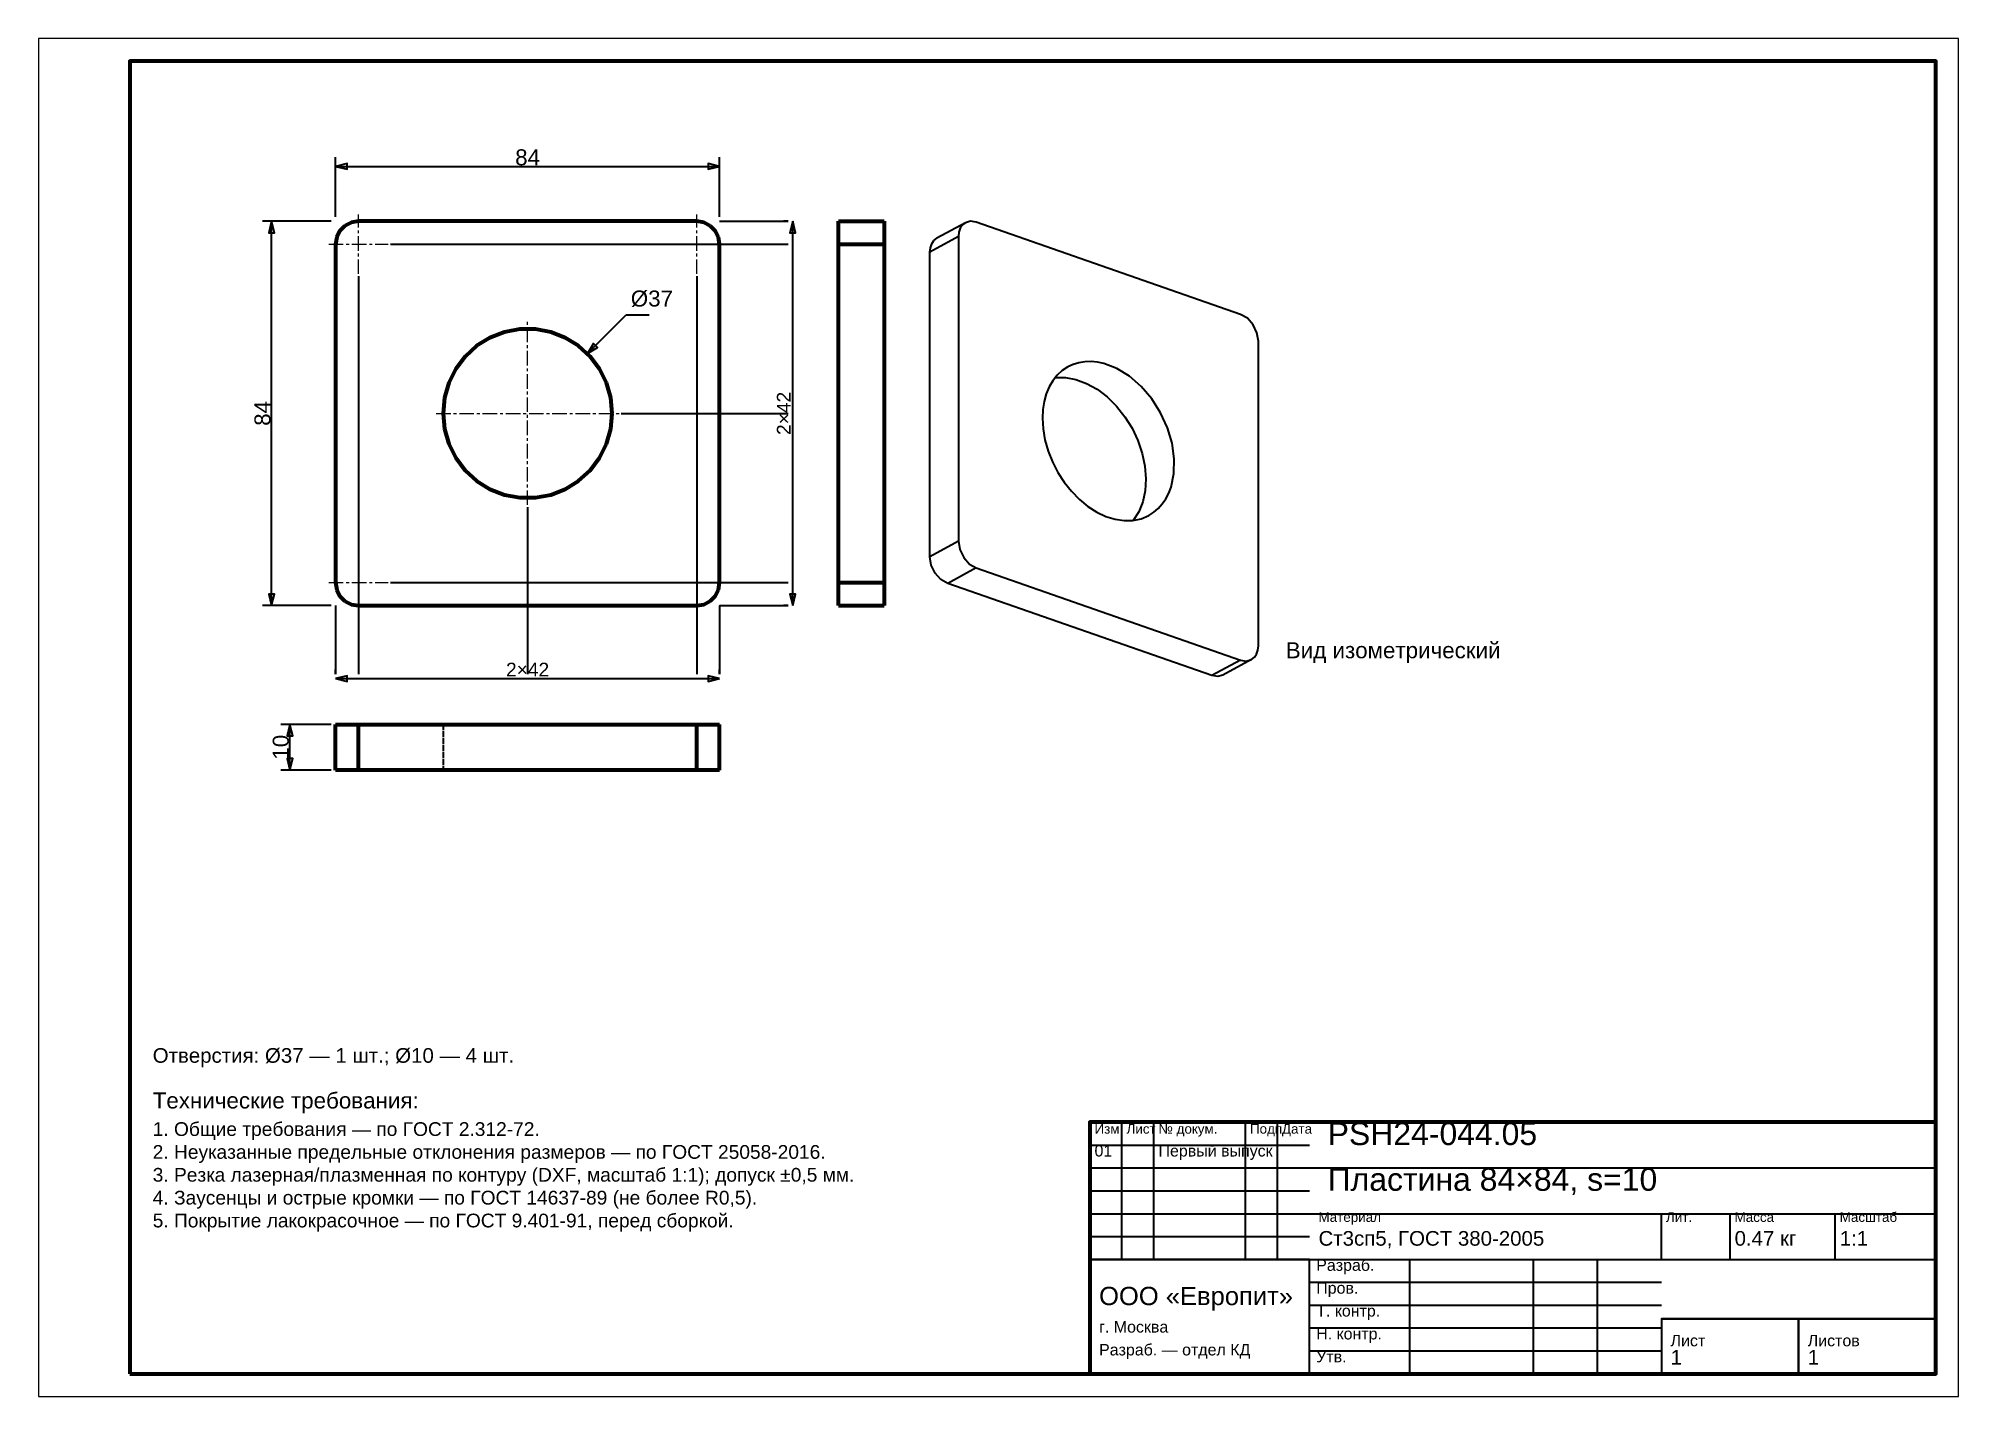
# Model space of a CAD drawing. Header units: millimetres. Extents: x 0 to 420, y 0 to 297.
import ezdxf
from ezdxf.enums import TextEntityAlignment as Align

# ---------------------------------------------------------------- set-up
doc = ezdxf.new("R2010")
doc.units = ezdxf.units.MM
doc.linetypes.add('CENTER', pattern=[5.08, 3.175, -0.635, 0.635, -0.635])
doc.linetypes.add('DASHED', pattern=[1.524, 1.27, -0.254])
doc.styles.add('GOST', font='Arial')

msp = doc.modelspace()

# ---------------------------------------------------------------- linework, layer by layer
at = {"color": 7, "lineweight": 35}
for p, q in [((65, 258), (65, 271)), ((65, 269), (149, 269)), ((149, 258), (149, 271)), ((64, 257), (49, 257)), ((51, 173), (51, 257)), ((149, 257), (164, 257)), ((164, 257), (163, 257)), ((165, 173), (165, 257)), ((77, 252), (164, 252)), ((151, 252), (164, 252)), ((70, 245), (70, 158)), ((144, 245), (144, 158)), ((120.08, 228.08), (128.57, 236.57)), ((128.57, 236.57), (133.57, 236.57)), ((127.5, 215), (164, 215)), ((107, 194.5), (107, 158)), ((77, 178), (164, 178)), ((151, 178), (164, 178)), ((64, 173), (49, 173)), ((65, 173), (65, 158)), ((149, 173), (149, 158)), ((149, 173), (164, 173)), ((164, 173), (163, 173)), ((70, 171), (70, 158)), ((144, 171), (144, 158)), ((65, 158), (65, 159)), ((65, 157), (149, 157)), ((149, 158), (149, 159)), ((64, 147), (53, 147)), ((55, 137), (55, 147)), ((64, 137), (53, 137)), ((237, 30), (237, 60)), ((244, 30), (244, 60)), ((264, 30), (264, 60)), ((271, 30), (271, 60)), ((230, 55), (278, 55)), ((230, 50), (278, 50)), ((278, 50), (415, 50)), ((230, 45), (278, 45)), ((230, 40), (278, 40)), ((278, 40), (415, 40)), ((355, 30), (355, 40)), ((370, 30), (370, 40)), ((393, 30), (393, 40)), ((230, 35), (278, 35)), ((230, 30), (278, 30)), ((278, 30), (415, 30)), ((300, 5), (300, 30)), ((327, 5), (327, 30)), ((341, 5), (341, 30)), ((278, 25), (355, 25)), ((278, 20), (355, 20)), ((355, 17), (415, 17)), ((278, 15), (355, 15)), ((278, 10), (355, 10))]:
    msp.add_line(p, q, dxfattribs=at)
at = {"color": 1, "lineweight": 70}
for p, q in [((68.45, 256.76), (67.06, 256.05)), ((70, 257), (68.45, 256.76)), ((144, 257), (70, 257)), ((145.55, 256.76), (144, 257)), ((146.94, 256.05), (145.55, 256.76)), ((175, 257), (185, 257)), ((175, 256.97), (175, 257)), ((175, 256.87), (175, 256.97)), ((175, 256.72), (175, 256.87)), ((175, 256.5), (175, 256.72)), ((175, 256.23), (175, 256.5)), ((175, 255.91), (175, 256.23)), ((185, 257), (185, 256.97)), ((185, 256.97), (185, 256.87)), ((185, 256.87), (185, 256.72)), ((185, 256.72), (185, 256.5)), ((185, 256.5), (185, 256.23)), ((185, 256.23), (185, 255.91)), ((65.24, 253.55), (65, 252)), ((65, 252), (65, 178)), ((65.95, 254.94), (65.24, 253.55)), ((67.06, 256.05), (65.95, 254.94)), ((148.05, 254.94), (146.94, 256.05)), ((148.76, 253.55), (148.05, 254.94)), ((149, 252), (148.76, 253.55)), ((149, 178), (149, 252)), ((175, 255.54), (175, 255.91)), ((175, 255.12), (175, 255.54)), ((175, 254.66), (175, 255.12)), ((175, 254.17), (175, 254.66)), ((175, 253.65), (175, 254.17)), ((175, 253.11), (175, 253.65)), ((175, 252.56), (175, 253.11)), ((175, 252), (175, 252.56)), ((175, 178), (175, 252)), ((175, 252), (185, 252)), ((185, 255.91), (185, 255.54)), ((185, 255.54), (185, 255.12)), ((185, 255.12), (185, 254.66)), ((185, 254.66), (185, 254.17)), ((185, 254.17), (185, 253.65)), ((185, 253.65), (185, 253.11)), ((185, 253.11), (185, 252.56)), ((185, 252.56), (185, 252)), ((185, 252), (185, 178)), ((98.75, 231.56), (95.85, 229.76)), ((101.94, 232.79), (98.75, 231.56)), ((105.29, 233.42), (101.94, 232.79)), ((108.71, 233.42), (105.29, 233.42)), ((112.06, 232.79), (108.71, 233.42)), ((115.25, 231.56), (112.06, 232.79)), ((118.15, 229.76), (115.25, 231.56)), ((93.33, 227.46), (91.27, 224.74)), ((95.85, 229.76), (93.33, 227.46)), ((120.67, 227.46), (118.15, 229.76)), ((122.73, 224.74), (120.67, 227.46)), ((91.27, 224.74), (89.75, 221.68)), ((124.25, 221.68), (122.73, 224.74)), ((89.75, 221.68), (88.81, 218.4)), ((125.19, 218.4), (124.25, 221.68)), ((88.81, 218.4), (88.5, 215)), ((88.5, 215), (88.81, 211.6)), ((125.5, 215), (125.19, 218.4)), ((125.19, 211.6), (125.5, 215)), ((88.81, 211.6), (89.75, 208.32)), ((124.25, 208.32), (125.19, 211.6)), ((89.75, 208.32), (91.27, 205.26)), ((122.73, 205.26), (124.25, 208.32)), ((91.27, 205.26), (93.33, 202.54)), ((93.33, 202.54), (95.85, 200.24)), ((118.15, 200.24), (120.67, 202.54)), ((120.67, 202.54), (122.73, 205.26)), ((95.85, 200.24), (98.75, 198.44)), ((98.75, 198.44), (101.94, 197.21)), ((112.06, 197.21), (115.25, 198.44)), ((115.25, 198.44), (118.15, 200.24)), ((101.94, 197.21), (105.29, 196.58)), ((105.29, 196.58), (108.71, 196.58)), ((108.71, 196.58), (112.06, 197.21)), ((65, 178), (65.24, 176.45)), ((65.24, 176.45), (65.95, 175.06)), ((148.05, 175.06), (148.76, 176.45)), ((148.76, 176.45), (149, 178)), ((175, 177.44), (175, 178)), ((175, 178), (185, 178)), ((175, 176.89), (175, 177.44)), ((175, 176.35), (175, 176.89)), ((185, 178), (185, 177.44)), ((185, 177.44), (185, 176.89)), ((185, 176.89), (185, 176.35)), ((65.95, 175.06), (67.06, 173.95)), ((67.06, 173.95), (68.45, 173.24)), ((68.45, 173.24), (70, 173)), ((70, 173), (144, 173)), ((144, 173), (145.55, 173.24)), ((145.55, 173.24), (146.94, 173.95)), ((146.94, 173.95), (148.05, 175.06)), ((175, 175.83), (175, 176.35)), ((175, 175.34), (175, 175.83)), ((175, 174.88), (175, 175.34)), ((175, 174.46), (175, 174.88)), ((175, 174.09), (175, 174.46)), ((175, 173.77), (175, 174.09)), ((175, 173.5), (175, 173.77)), ((175, 173.28), (175, 173.5)), ((175, 173.13), (175, 173.28)), ((175, 173.03), (175, 173.13)), ((175, 173), (175, 173.03)), ((175, 173), (185, 173)), ((175, 173), (185, 173)), ((185, 176.35), (185, 175.83)), ((185, 175.83), (185, 175.34)), ((185, 175.34), (185, 174.88)), ((185, 174.88), (185, 174.46)), ((185, 174.46), (185, 174.09)), ((185, 174.09), (185, 173.77)), ((185, 173.77), (185, 173.5)), ((185, 173.5), (185, 173.28)), ((185, 173.28), (185, 173.13)), ((185, 173.13), (185, 173.03)), ((185, 173.03), (185, 173)), ((65, 147), (65.03, 147)), ((65, 137), (65, 147)), ((65.03, 147), (65.13, 147)), ((65.13, 147), (65.28, 147)), ((65.28, 147), (65.5, 147)), ((65.5, 147), (65.77, 147)), ((65.77, 147), (66.09, 147)), ((66.09, 147), (66.46, 147)), ((66.46, 147), (66.88, 147)), ((66.88, 147), (67.34, 147)), ((67.34, 147), (67.83, 147)), ((67.83, 147), (68.35, 147)), ((68.35, 147), (68.89, 147)), ((68.89, 147), (69.44, 147)), ((69.44, 147), (70, 147)), ((70, 147), (144, 147)), ((70, 137), (70, 147)), ((144, 147), (144.56, 147)), ((144, 137), (144, 147)), ((144.56, 147), (145.11, 147)), ((145.11, 147), (145.65, 147)), ((145.65, 147), (146.17, 147)), ((146.17, 147), (146.66, 147)), ((146.66, 147), (147.12, 147)), ((147.12, 147), (147.54, 147)), ((147.54, 147), (147.91, 147)), ((147.91, 147), (148.23, 147)), ((148.23, 147), (148.5, 147)), ((148.5, 147), (148.72, 147)), ((148.72, 147), (148.87, 147)), ((148.87, 147), (148.97, 147)), ((148.97, 147), (149, 147)), ((149, 137), (149, 147)), ((149, 137), (149, 147)), ((65.03, 137), (65, 137)), ((65.13, 137), (65.03, 137)), ((65.28, 137), (65.13, 137)), ((65.5, 137), (65.28, 137)), ((65.77, 137), (65.5, 137)), ((66.09, 137), (65.77, 137)), ((66.46, 137), (66.09, 137)), ((66.88, 137), (66.46, 137)), ((67.34, 137), (66.88, 137)), ((67.83, 137), (67.34, 137)), ((68.35, 137), (67.83, 137)), ((68.89, 137), (68.35, 137)), ((69.44, 137), (68.89, 137)), ((70, 137), (69.44, 137)), ((144, 137), (70, 137)), ((144.56, 137), (144, 137)), ((145.11, 137), (144.56, 137)), ((145.65, 137), (145.11, 137)), ((146.17, 137), (145.65, 137)), ((146.66, 137), (146.17, 137)), ((147.12, 137), (146.66, 137)), ((147.54, 137), (147.12, 137)), ((147.91, 137), (147.54, 137)), ((148.23, 137), (147.91, 137)), ((148.5, 137), (148.23, 137)), ((148.72, 137), (148.5, 137)), ((148.87, 137), (148.72, 137)), ((148.97, 137), (148.87, 137)), ((149, 137), (148.97, 137))]:
    msp.add_line(p, q, dxfattribs=at)
at = {"color": 5, "linetype": 'DASHED', "lineweight": 35}
for p, q in [((67.06, 256.05), (68.45, 256.76)), ((68.45, 256.76), (70, 257)), ((70, 257), (144, 257)), ((144, 257), (145.55, 256.76)), ((145.55, 256.76), (146.94, 256.05)), ((175, 257), (185, 257)), ((175, 257), (175, 256.97)), ((175, 256.97), (175, 256.87)), ((175, 256.87), (175, 256.72)), ((175, 256.72), (175, 256.5)), ((175, 256.5), (175, 256.23)), ((175, 256.23), (175, 255.91)), ((185, 256.97), (185, 257)), ((185, 256.87), (185, 256.97)), ((185, 256.72), (185, 256.87)), ((185, 256.5), (185, 256.72)), ((185, 256.23), (185, 256.5)), ((185, 255.91), (185, 256.23)), ((65, 252), (65.24, 253.55)), ((65, 178), (65, 252)), ((65.24, 253.55), (65.95, 254.94)), ((65.95, 254.94), (67.06, 256.05)), ((146.94, 256.05), (148.05, 254.94)), ((148.05, 254.94), (148.76, 253.55)), ((148.76, 253.55), (149, 252)), ((149, 252), (149, 178)), ((175, 255.91), (175, 255.54)), ((175, 255.54), (175, 255.12)), ((175, 255.12), (175, 254.66)), ((175, 254.66), (175, 254.17)), ((175, 254.17), (175, 253.65)), ((175, 253.65), (175, 253.11)), ((175, 253.11), (175, 252.56)), ((175, 252.56), (175, 252)), ((175, 252), (175, 178)), ((185, 255.54), (185, 255.91)), ((185, 255.12), (185, 255.54)), ((185, 254.66), (185, 255.12)), ((185, 254.17), (185, 254.66)), ((185, 253.65), (185, 254.17)), ((185, 253.11), (185, 253.65)), ((185, 252.56), (185, 253.11)), ((185, 252), (185, 252.56)), ((185, 178), (185, 252)), ((95.85, 229.76), (98.75, 231.56)), ((98.75, 231.56), (101.94, 232.79)), ((101.94, 232.79), (105.29, 233.42)), ((105.29, 233.42), (108.71, 233.42)), ((108.71, 233.42), (112.06, 232.79)), ((112.06, 232.79), (115.25, 231.56)), ((115.25, 231.56), (118.15, 229.76)), ((175, 233.04), (175, 233.5)), ((175, 233.5), (175, 233.38)), ((175, 233.38), (175, 233.04)), ((175, 231.67), (175, 233.04)), ((175, 233.04), (175, 232.46)), ((175, 232.46), (175, 231.67)), ((175, 229.46), (175, 231.67)), ((175, 231.67), (175, 230.66)), ((185, 233.38), (185, 233.5)), ((185, 233.5), (185, 233.04)), ((185, 233.04), (185, 233.38)), ((185, 232.46), (185, 233.04)), ((185, 233.04), (185, 231.67)), ((185, 231.67), (185, 232.46)), ((185, 230.66), (185, 231.67)), ((185, 231.67), (185, 229.46)), ((91.27, 224.74), (93.33, 227.46)), ((93.33, 227.46), (95.85, 229.76)), ((118.15, 229.76), (120.67, 227.46)), ((120.67, 227.46), (122.73, 224.74)), ((175, 230.66), (175, 229.46)), ((175, 226.53), (175, 229.46)), ((175, 229.46), (175, 228.08)), ((175, 228.08), (175, 226.53)), ((185, 229.46), (185, 230.66)), ((185, 228.08), (185, 229.46)), ((185, 229.46), (185, 226.53)), ((185, 226.53), (185, 228.08)), ((89.75, 221.68), (91.27, 224.74)), ((122.73, 224.74), (124.25, 221.68)), ((175, 223.03), (175, 226.53)), ((175, 226.53), (175, 224.84)), ((175, 224.84), (175, 223.03)), ((175, 219.12), (175, 223.03)), ((175, 223.03), (175, 221.11)), ((185, 224.84), (185, 226.53)), ((185, 226.53), (185, 223.03)), ((185, 223.03), (185, 224.84)), ((185, 221.11), (185, 223.03)), ((185, 223.03), (185, 219.12)), ((88.81, 218.4), (89.75, 221.68)), ((124.25, 221.68), (125.19, 218.4)), ((175, 221.11), (175, 219.12)), ((175, 215), (175, 219.12)), ((175, 219.12), (175, 217.07)), ((185, 219.12), (185, 221.11)), ((185, 217.07), (185, 219.12)), ((185, 219.12), (185, 215)), ((88.5, 215), (88.81, 218.4)), ((88.81, 211.6), (88.5, 215)), ((125.19, 218.4), (125.5, 215)), ((125.5, 215), (125.19, 211.6)), ((175, 217.07), (175, 215)), ((175, 215), (175, 212.93)), ((175, 210.88), (175, 215)), ((185, 215), (185, 217.07)), ((185, 215), (185, 210.88)), ((185, 212.93), (185, 215)), ((89.75, 208.32), (88.81, 211.6)), ((125.19, 211.6), (124.25, 208.32)), ((175, 212.93), (175, 210.88)), ((175, 210.88), (175, 208.89)), ((175, 206.97), (175, 210.88)), ((185, 210.88), (185, 212.93)), ((185, 210.88), (185, 206.97)), ((185, 208.89), (185, 210.88)), ((91.27, 205.26), (89.75, 208.32)), ((124.25, 208.32), (122.73, 205.26)), ((175, 208.89), (175, 206.97)), ((175, 206.97), (175, 205.16)), ((175, 203.47), (175, 206.97)), ((185, 206.97), (185, 208.89)), ((185, 206.97), (185, 203.47)), ((185, 205.16), (185, 206.97)), ((93.33, 202.54), (91.27, 205.26)), ((95.85, 200.24), (93.33, 202.54)), ((120.67, 202.54), (118.15, 200.24)), ((122.73, 205.26), (120.67, 202.54)), ((175, 205.16), (175, 203.47)), ((175, 203.47), (175, 201.92)), ((175, 200.54), (175, 203.47)), ((175, 201.92), (175, 200.54)), ((185, 203.47), (185, 205.16)), ((185, 203.47), (185, 200.54)), ((185, 201.92), (185, 203.47)), ((185, 200.54), (185, 201.92)), ((98.75, 198.44), (95.85, 200.24)), ((101.94, 197.21), (98.75, 198.44)), ((115.25, 198.44), (112.06, 197.21)), ((118.15, 200.24), (115.25, 198.44)), ((175, 200.54), (175, 199.34)), ((175, 198.33), (175, 200.54)), ((175, 199.34), (175, 198.33)), ((175, 198.33), (175, 197.54)), ((175, 196.96), (175, 198.33)), ((175, 197.54), (175, 196.96)), ((185, 200.54), (185, 198.33)), ((185, 199.34), (185, 200.54)), ((185, 198.33), (185, 199.34)), ((185, 198.33), (185, 196.96)), ((185, 197.54), (185, 198.33)), ((185, 196.96), (185, 197.54)), ((105.29, 196.58), (101.94, 197.21)), ((108.71, 196.58), (105.29, 196.58)), ((112.06, 197.21), (108.71, 196.58)), ((175, 196.96), (175, 196.62)), ((175, 196.5), (175, 196.96)), ((175, 196.62), (175, 196.5)), ((185, 196.96), (185, 196.5)), ((185, 196.62), (185, 196.96)), ((185, 196.5), (185, 196.62)), ((65.24, 176.45), (65, 178)), ((65.95, 175.06), (65.24, 176.45)), ((148.76, 176.45), (148.05, 175.06)), ((149, 178), (148.76, 176.45)), ((175, 178), (175, 177.44)), ((175, 177.44), (175, 176.89)), ((175, 176.89), (175, 176.35)), ((185, 177.44), (185, 178)), ((185, 176.89), (185, 177.44)), ((185, 176.35), (185, 176.89)), ((67.06, 173.95), (65.95, 175.06)), ((68.45, 173.24), (67.06, 173.95)), ((70, 173), (68.45, 173.24)), ((144, 173), (70, 173)), ((145.55, 173.24), (144, 173)), ((146.94, 173.95), (145.55, 173.24)), ((148.05, 175.06), (146.94, 173.95)), ((175, 176.35), (175, 175.83)), ((175, 175.83), (175, 175.34)), ((175, 175.34), (175, 174.88)), ((175, 174.88), (175, 174.46)), ((175, 174.46), (175, 174.09)), ((175, 174.09), (175, 173.77)), ((175, 173.77), (175, 173.5)), ((175, 173.5), (175, 173.28)), ((175, 173.28), (175, 173.13)), ((175, 173.13), (175, 173.03)), ((175, 173.03), (175, 173)), ((185, 175.83), (185, 176.35)), ((185, 175.34), (185, 175.83)), ((185, 174.88), (185, 175.34)), ((185, 174.46), (185, 174.88)), ((185, 174.09), (185, 174.46)), ((185, 173.77), (185, 174.09)), ((185, 173.5), (185, 173.77)), ((185, 173.28), (185, 173.5)), ((185, 173.13), (185, 173.28)), ((185, 173.03), (185, 173.13)), ((185, 173), (185, 173.03)), ((65.03, 147), (65, 147)), ((65, 137), (65, 147)), ((65.13, 147), (65.03, 147)), ((65.28, 147), (65.13, 147)), ((65.5, 147), (65.28, 147)), ((65.77, 147), (65.5, 147)), ((66.09, 147), (65.77, 147)), ((66.46, 147), (66.09, 147)), ((66.88, 147), (66.46, 147)), ((67.34, 147), (66.88, 147)), ((67.83, 147), (67.34, 147)), ((68.35, 147), (67.83, 147)), ((68.89, 147), (68.35, 147)), ((69.44, 147), (68.89, 147)), ((70, 147), (69.44, 147)), ((144, 147), (70, 147)), ((88.5, 147), (88.5, 137)), ((88.5, 147), (88.96, 147)), ((88.96, 147), (88.5, 147)), ((88.96, 147), (90.33, 147)), ((90.33, 147), (88.96, 147)), ((90.33, 147), (92.54, 147)), ((92.54, 147), (90.33, 147)), ((92.54, 147), (95.47, 147)), ((95.47, 147), (92.54, 147)), ((95.47, 147), (98.97, 147)), ((98.97, 147), (95.47, 147)), ((98.97, 147), (102.88, 147)), ((102.88, 147), (98.97, 147)), ((102.88, 147), (107, 147)), ((107, 147), (102.88, 147)), ((107, 147), (111.12, 147)), ((111.12, 147), (107, 147)), ((111.12, 147), (115.03, 147)), ((115.03, 147), (111.12, 147)), ((115.03, 147), (118.53, 147)), ((118.53, 147), (115.03, 147)), ((118.53, 147), (121.46, 147)), ((121.46, 147), (118.53, 147)), ((121.46, 147), (123.67, 147)), ((123.67, 147), (121.46, 147)), ((123.67, 147), (125.04, 147)), ((125.04, 147), (123.67, 147)), ((125.04, 147), (125.5, 147)), ((125.5, 147), (125.04, 147)), ((144.56, 147), (144, 147)), ((145.11, 147), (144.56, 147)), ((145.65, 147), (145.11, 147)), ((146.17, 147), (145.65, 147)), ((146.66, 147), (146.17, 147)), ((147.12, 147), (146.66, 147)), ((147.54, 147), (147.12, 147)), ((147.91, 147), (147.54, 147)), ((148.23, 147), (147.91, 147)), ((148.5, 147), (148.23, 147)), ((148.72, 147), (148.5, 147)), ((148.87, 147), (148.72, 147)), ((148.97, 147), (148.87, 147)), ((149, 147), (148.97, 147)), ((65, 137), (65.03, 137)), ((65.03, 137), (65.13, 137)), ((65.13, 137), (65.28, 137)), ((65.28, 137), (65.5, 137)), ((65.5, 137), (65.77, 137)), ((65.77, 137), (66.09, 137)), ((66.09, 137), (66.46, 137)), ((66.46, 137), (66.88, 137)), ((66.88, 137), (67.34, 137)), ((67.34, 137), (67.83, 137)), ((67.83, 137), (68.35, 137)), ((68.35, 137), (68.89, 137)), ((68.89, 137), (69.44, 137)), ((69.44, 137), (70, 137)), ((70, 137), (144, 137)), ((88.5, 137), (88.96, 137)), ((88.96, 137), (88.5, 137)), ((88.96, 137), (90.33, 137)), ((90.33, 137), (88.96, 137)), ((90.33, 137), (92.54, 137)), ((92.54, 137), (90.33, 137)), ((92.54, 137), (95.47, 137)), ((95.47, 137), (92.54, 137)), ((95.47, 137), (98.97, 137)), ((98.97, 137), (95.47, 137)), ((98.97, 137), (102.88, 137)), ((102.88, 137), (98.97, 137)), ((102.88, 137), (107, 137)), ((107, 137), (102.88, 137)), ((107, 137), (111.12, 137)), ((111.12, 137), (107, 137)), ((111.12, 137), (115.03, 137)), ((115.03, 137), (111.12, 137)), ((115.03, 137), (118.53, 137)), ((118.53, 137), (115.03, 137)), ((118.53, 137), (121.46, 137)), ((121.46, 137), (118.53, 137)), ((121.46, 137), (123.67, 137)), ((123.67, 137), (121.46, 137)), ((123.67, 137), (125.04, 137)), ((125.04, 137), (123.67, 137)), ((125.04, 137), (125.5, 137)), ((125.5, 137), (125.04, 137)), ((144, 137), (144.56, 137)), ((144.56, 137), (145.11, 137)), ((145.11, 137), (145.65, 137)), ((145.65, 137), (146.17, 137)), ((146.17, 137), (146.66, 137)), ((146.66, 137), (147.12, 137)), ((147.12, 137), (147.54, 137)), ((147.54, 137), (147.91, 137)), ((147.91, 137), (148.23, 137)), ((148.23, 137), (148.5, 137)), ((148.5, 137), (148.72, 137)), ((148.72, 137), (148.87, 137)), ((148.87, 137), (148.97, 137)), ((148.97, 137), (149, 137))]:
    msp.add_line(p, q, dxfattribs=at)
at = {"color": 4, "linetype": 'CENTER', "lineweight": 25}
for p, q in [((70, 245.5), (70, 258.5)), ((144, 245.5), (144, 258.5)), ((63.5, 252), (76.5, 252)), ((137.5, 252), (150.5, 252)), ((107, 195), (107, 235)), ((87, 215), (127, 215)), ((70, 171.5), (70, 184.5)), ((144, 171.5), (144, 184.5)), ((63.5, 178), (76.5, 178)), ((137.5, 178), (150.5, 178))]:
    msp.add_line(p, q, dxfattribs=at)
at = {"color": 1, "lineweight": 35}
for p, q in [((202.76, 256.69), (196.51, 253.29)), ((202.76, 256.69), (202.12, 256.2)), ((203.89, 257), (202.76, 256.69)), ((205.15, 256.8), (203.89, 257)), ((262.94, 236.66), (205.15, 256.8)), ((201.25, 253.66), (195, 250.26)), ((195.1, 251.24), (195.4, 252.1)), ((195.4, 252.1), (195.88, 252.8)), ((195.88, 252.8), (196.51, 253.29)), ((201.35, 254.64), (201.25, 253.66)), ((201.25, 253.66), (201.25, 187.06)), ((201.65, 255.5), (201.35, 254.64)), ((202.12, 256.2), (201.65, 255.5)), ((195, 250.26), (195.1, 251.24)), ((195, 183.65), (195, 250.26)), ((264.43, 235.79), (262.94, 236.66)), ((265.7, 234.38), (264.43, 235.79)), ((266.54, 232.62), (265.7, 234.38)), ((266.84, 230.8), (266.54, 232.62)), ((266.84, 164.19), (266.84, 230.8)), ((222.84, 223.35), (221.88, 222.15)), ((222.41, 222.85), (224.64, 222.87)), ((223.95, 224.36), (222.84, 223.35)), ((225.19, 225.17), (223.95, 224.36)), ((224.64, 222.87), (226.95, 222.44)), ((226.36, 225.7), (225.19, 225.17)), ((227.59, 226.07), (226.36, 225.7)), ((228.89, 226.28), (227.59, 226.07)), ((230.24, 226.32), (228.89, 226.28)), ((231.62, 226.19), (230.24, 226.32)), ((233.03, 225.89), (231.62, 226.19)), ((235.86, 224.81), (233.03, 225.89)), ((238.62, 223.12), (235.86, 224.81)), ((241.21, 220.89), (238.62, 223.12)), ((220.43, 219.25), (219.97, 217.59)), ((221.07, 220.78), (220.43, 219.25)), ((221.88, 222.15), (221.07, 220.78)), ((226.95, 222.44), (229.28, 221.57)), ((229.28, 221.57), (231.57, 220.28)), ((231.57, 220.28), (233.77, 218.6)), ((233.77, 218.6), (235.81, 216.58)), ((243.52, 218.2), (241.21, 220.89)), ((219.69, 215.82), (219.6, 213.96)), ((219.97, 217.59), (219.69, 215.82)), ((235.81, 216.58), (237.64, 214.28)), ((237.64, 214.28), (239.21, 211.74)), ((245.46, 215.15), (243.52, 218.2)), ((246.97, 211.86), (245.46, 215.15)), ((219.6, 213.96), (219.74, 211.6)), ((219.74, 211.6), (220.16, 209.19)), ((239.21, 211.74), (240.49, 209.05)), ((247.98, 208.46), (246.97, 211.86)), ((220.16, 209.19), (220.84, 206.77)), ((220.84, 206.77), (221.78, 204.39)), ((240.49, 209.05), (241.44, 206.26)), ((241.44, 206.26), (242.02, 203.45)), ((248.45, 205.07), (247.98, 208.46)), ((221.78, 204.39), (222.97, 202.1)), ((222.97, 202.1), (224.36, 199.94)), ((242.02, 203.45), (242.24, 200.7)), ((247.75, 198.87), (248.37, 201.84)), ((248.37, 201.84), (248.45, 205.07)), ((224.36, 199.94), (225.94, 197.96)), ((225.94, 197.96), (227.69, 196.19)), ((242.08, 198.07), (241.55, 195.63)), ((242.24, 200.7), (242.08, 198.07)), ((246.59, 196.3), (247.23, 197.53)), ((247.23, 197.53), (247.75, 198.87)), ((227.69, 196.19), (229.55, 194.67)), ((229.55, 194.67), (231.5, 193.42)), ((231.5, 193.42), (233.5, 192.48)), ((240.66, 193.46), (239.43, 191.6)), ((241.55, 195.63), (240.66, 193.46)), ((242.89, 192.68), (243.97, 193.37)), ((243.97, 193.37), (244.95, 194.21)), ((244.95, 194.21), (245.83, 195.19)), ((245.83, 195.19), (246.59, 196.3)), ((233.5, 192.48), (235.51, 191.85)), ((235.51, 191.85), (237.49, 191.55)), ((237.49, 191.55), (239.41, 191.6)), ((239.41, 191.6), (241.22, 191.97)), ((241.22, 191.97), (242.89, 192.68)), ((201.25, 187.06), (195, 183.65)), ((201.25, 187.06), (201.54, 185.23)), ((201.54, 185.23), (202.39, 183.48)), ((195.3, 181.83), (195, 183.65)), ((196.14, 180.07), (195.3, 181.83)), ((205.15, 181.2), (198.9, 177.79)), ((202.39, 183.48), (203.66, 182.06)), ((203.66, 182.06), (205.15, 181.2)), ((205.15, 181.2), (262.94, 161.05)), ((197.41, 178.66), (196.14, 180.07)), ((198.9, 177.79), (197.41, 178.66)), ((256.69, 157.65), (198.9, 177.79)), ((266.74, 163.21), (266.84, 164.19)), ((262.94, 161.05), (256.69, 157.65)), ((265.33, 161.16), (259.08, 157.76)), ((262.94, 161.05), (264.2, 160.85)), ((264.2, 160.85), (265.33, 161.16)), ((265.33, 161.16), (265.96, 161.66)), ((265.96, 161.66), (266.44, 162.35)), ((266.44, 162.35), (266.74, 163.21)), ((257.95, 157.45), (256.69, 157.65)), ((259.08, 157.76), (257.95, 157.45))]:
    msp.add_line(p, q, dxfattribs=at)
at = {"color": 7, "lineweight": 25}
msp.add_lwpolyline([(0, 0), (420, 0), (420, 297), (0, 297)], close=True, dxfattribs=at)
at = {"color": 7, "lineweight": 70}
for points in [[(20, 5), (415, 5), (415, 292), (20, 292)], [(230, 5), (415, 5), (415, 60), (230, 60)]]:
    msp.add_lwpolyline(points, close=True, dxfattribs=at)
at = {"color": 7, "lineweight": 35}
for points in [[(65, 269), (67.5, 268.38), (67.5, 269.62)], [(149, 269), (146.5, 269.62), (146.5, 268.38)], [(51, 257), (50.38, 254.5), (51.62, 254.5)], [(165, 257), (164.38, 254.5), (165.62, 254.5)], [(120.08, 228.08), (122.29, 229.41), (121.41, 230.29)], [(51, 173), (51.62, 175.5), (50.38, 175.5)], [(165, 173), (165.62, 175.5), (164.38, 175.5)], [(65, 157), (67.5, 156.38), (67.5, 157.62)], [(149, 157), (146.5, 157.62), (146.5, 156.38)], [(55, 147), (54.38, 144.5), (55.62, 144.5)], [(55, 137), (55.62, 139.5), (54.38, 139.5)], [(230, 5), (278, 5), (278, 30), (230, 30)], [(355, 5), (385, 5), (385, 17), (355, 17)], [(385, 5), (415, 5), (415, 17), (385, 17)]]:
    msp.add_lwpolyline(points, close=True, dxfattribs=at)

# ---------------------------------------------------------------- texts
at = {"color": 7, "style": 'GOST'}
for s, height, p in [('84', 3.5, (107, 271)), ('2×42', 3, (107, 159))]:
    msp.add_text(s, height=height, dxfattribs=at).set_placement(p, align=Align.MIDDLE)
msp.add_text('Ø37', height=3.5, dxfattribs=at).set_placement((129.57, 238.37))
for s, height, p in [('2×42', 3, (163, 215)), ('84', 3.5, (49, 215)), ('10', 3.5, (53, 142))]:
    msp.add_text(s, height=height, rotation=90, dxfattribs=at).set_placement(p, align=Align.MIDDLE)
at = {"color": 3, "style": 'GOST'}
for s, height, p in [('Вид изометрический', 3.5, (272.84, 161.45)), ('Технические требования:', 3.5, (25, 63)), ('1. Общие требования — по ГОСТ 2.312-72.', 3, (25, 57)), ('Изм.', 2.1, (231, 57.5)), ('Лист', 2.1, (238, 57.5)), ('№ докум.', 2.1, (245, 57.5)), ('Подп.', 2.1, (265, 57.5)), ('Дата', 2.1, (272, 57.5)), ('PSH24-044.05', 5, (282, 55)), ('2. Неуказанные предельные отклонения размеров — по ГОСТ 25058-2016.', 3, (25, 52)), ('01', 2.5, (231, 52.5)), ('Первый выпуск', 2.5, (245, 52.5)), ('3. Резка лазерная/плазменная по контуру (DXF, масштаб 1:1); допуск ±0,5 мм.', 3, (25, 47)), ('Пластина 84×84, s=10', 5, (282, 45)), ('4. Заусенцы и острые кромки — по ГОСТ 14637-89 (не более R0,5).', 3, (25, 42)), ('5. Покрытие лакокрасочное — по ГОСТ 9.401-91, перед сборкой.', 3, (25, 37)), ('Материал', 2.1, (280, 38.2)), ('Лит.', 2.1, (356, 38.2)), ('Масса', 2.1, (371, 38.2)), ('Масштаб', 2.1, (394, 38.2)), ('Ст3сп5, ГОСТ 380-2005', 3.2, (280, 33)), ('0.47 кг', 3.2, (371, 33)), ('1:1', 3.2, (394, 33)), ('Разраб.', 2.5, (279.5, 27.5)), ('ООО «Европит»', 4, (232, 20)), ('Пров.', 2.5, (279.5, 22.5)), ('Т. контр.', 2.5, (279.5, 17.5)), ('г. Москва', 2.5, (232, 14)), ('Н. контр.', 2.5, (279.5, 12.5)), ('Лист', 2.5, (357, 11)), ('Листов', 2.5, (387, 11)), ('Разраб. — отдел КД', 2.5, (232, 9)), ('Утв.', 2.5, (279.5, 7.5)), ('1', 3.2, (357, 7)), ('1', 3.2, (387, 7))]:
    msp.add_text(s, height=height, dxfattribs=at).set_placement(p)
at = {"color": 6, "style": 'GOST'}
msp.add_text('Отверстия: Ø37 — 1 шт.; Ø10 — 4 шт.', height=3.2, dxfattribs=at).set_placement((25, 73))

doc.saveas('drawing.dxf')
